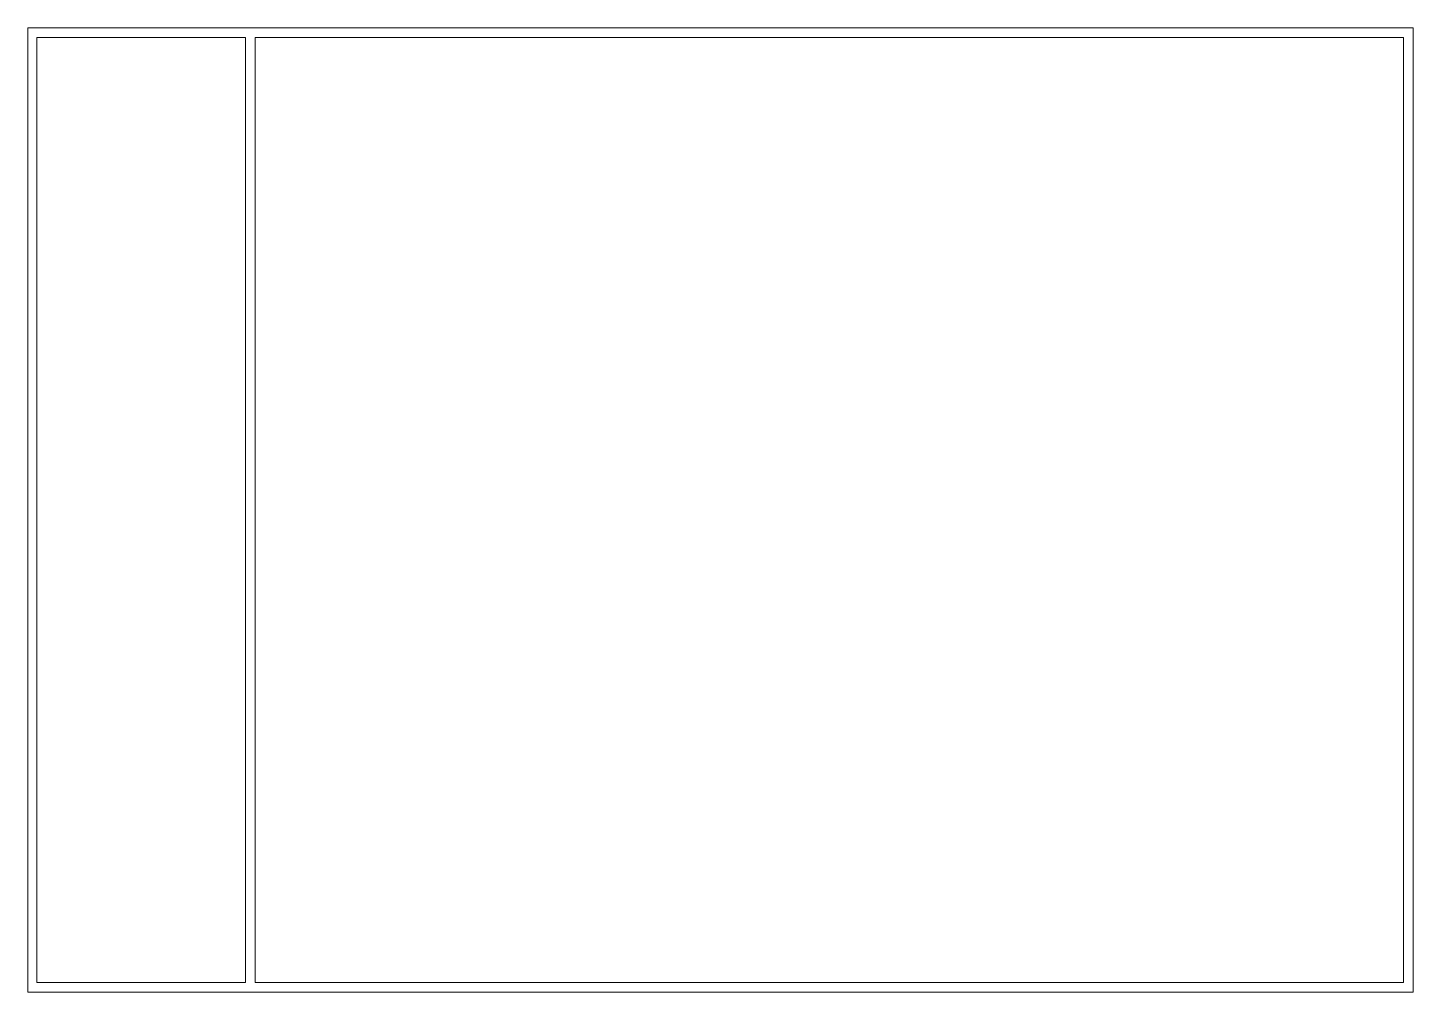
# Model space of a CAD drawing. Header units: inches. Extents: x 696 to 1410, y 276 to 773.
import ezdxf

# ---------------------------------------------------------------- set-up
doc = ezdxf.new("R2010")
doc.units = ezdxf.units.IN
doc.header["$MEASUREMENT"] = 0
doc.layers.add('00-page-edge', color=7, linetype='Continuous', lineweight=9)

# ---------------------------------------------------------------- blocks, each defined once
blk = doc.blocks.new('page-edge-and-title-block')
at = {"layer": '00-page-edge'}
for points in [[(596.73, -80.37), (596.73, 416.25), (-116.87, 416.25), (-116.87, -80.37)], [(479.61, -75.37), (479.61, 411.25), (-111.87, 411.25), (-111.87, -75.37)], [(592.11, -75.37), (592.11, 411.25), (484.61, 411.25), (484.61, -75.37)]]:
    blk.add_lwpolyline(points, close=True, dxfattribs=at)

msp = doc.modelspace()

# ---------------------------------------------------------------- block references
at = {"layer": '00-page-edge', "lineweight": 30, "rotation": 180}
msp.add_blockref('page-edge-and-title-block', (1292.65, 692.42), dxfattribs=at)

doc.saveas('drawing.dxf')
